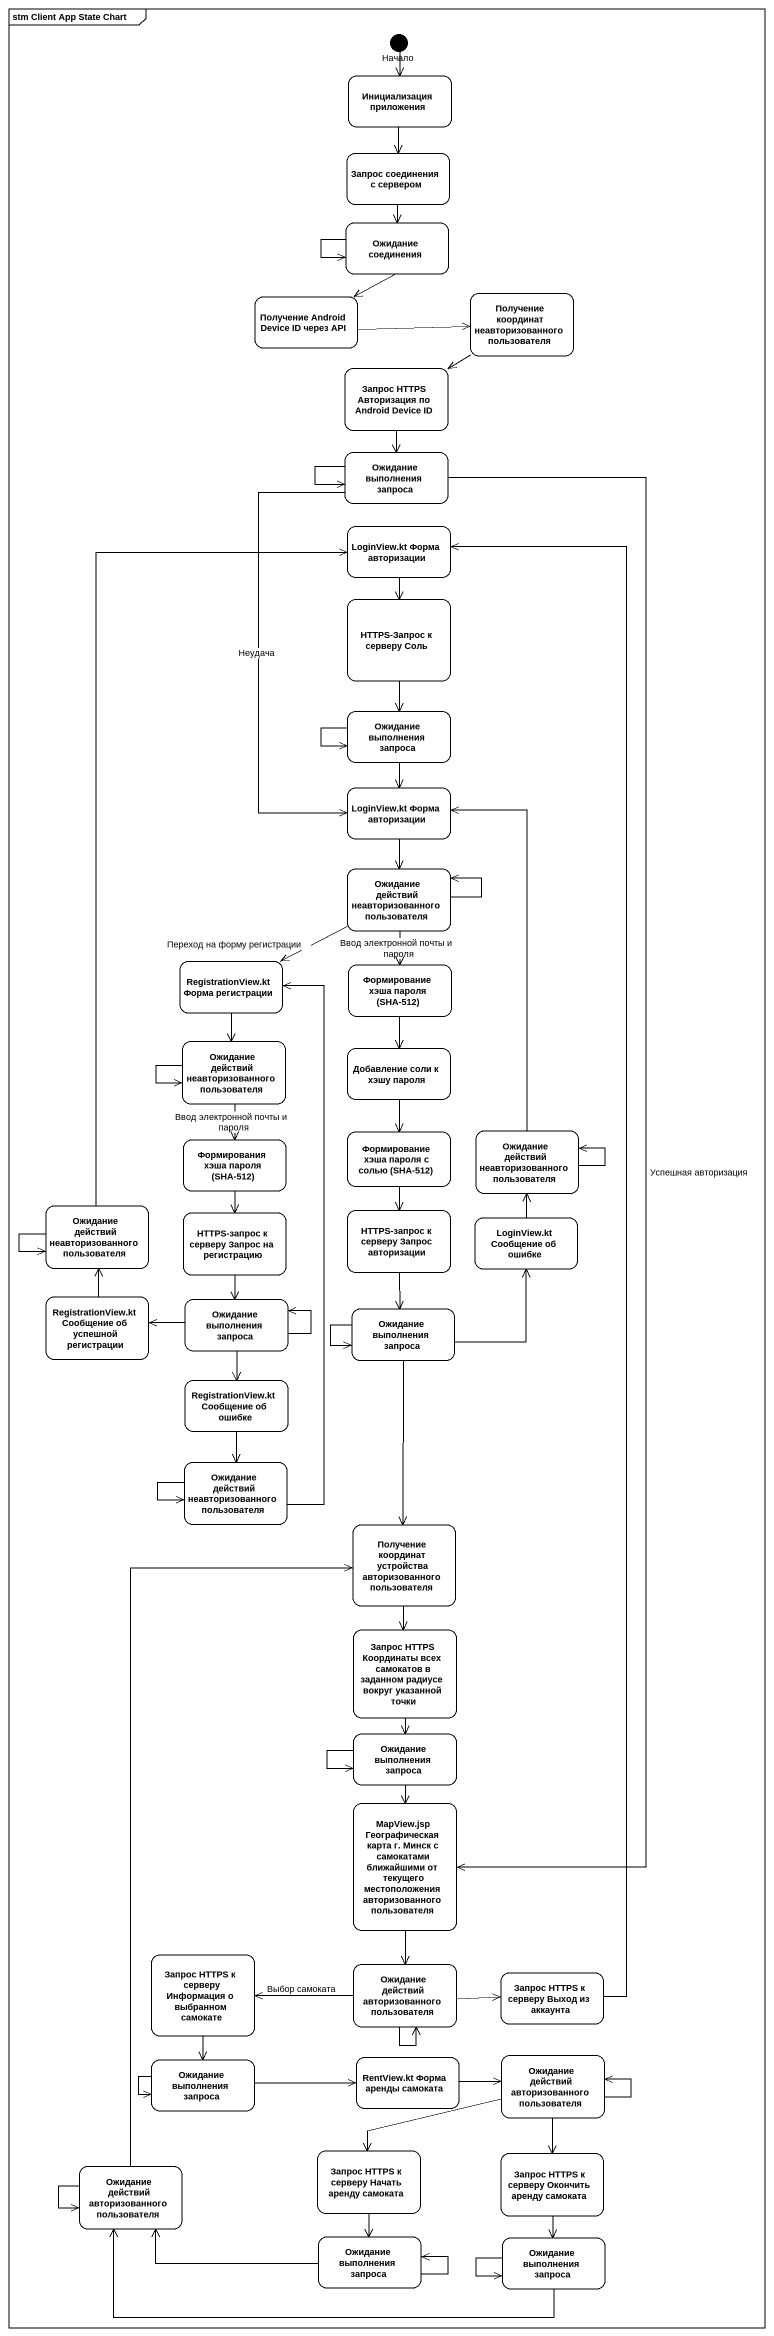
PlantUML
@startuml
mainframe stm Client App State Chart
hide empty description
state Начало <<start>>
state "Инициализация приложения" as Инициализация_приложения
state "Запрос соединения с сервером" as Запрос_соединения_с_сервером
state "Ожидание соединения" as Ожидание_соединения
state "Получение Android Device ID через API" as Получение_Android_Device_ID
state "Получение координат неавторизованного пользователя" as Получение_координат
state "Запрос HTTPS Авторизация по Android Device ID" as Запрос_HTTPS_Авторизация_по
state "Ожидание выполнения запроса" as Ожидание_выполнения_запроса
state "LoginView.kt Форма авторизации" as LoginView_kt_Форма
state "HTTPS-Запрос к серверу Соль" as HTTPS_Запрос_к_серверу_Соль
state "Ожидание выполнения запроса" as Ожидание_выполнения_запроса_2
state "LoginView.kt Форма авторизации" as LoginView_kt_Форма_2
state "Ожидание действий неавторизованного пользователя" as Ожидание_действий
state "RegistrationView.kt Форма регистрации" as RegistrationView_kt_Форма
state "Формирование хэша пароля (SHA-512)" as Формирование_хэша_пароля
state "Ожидание действий неавторизованного пользователя" as Ожидание_действий_2
state "Добавление соли к хэшу пароля" as Добавление_соли_к_хэшу
state "Формирования хэша пароля (SHA-512)" as Формирования_хэша_пароля
state "Формирование хэша пароля с солью (SHA-512)" as Формирование_хэша_пароля_с
state "Ожидание действий неавторизованного пользователя" as Ожидание_действий_3
state "Ожидание действий неавторизованного пользователя" as Ожидание_действий_4
state "HTTPS-запрос к серверу Запрос на регистрацию" as HTTPS_запрос_к_серверу
state "HTTPS-запрос к серверу Запрос авторизации" as HTTPS_запрос_к_серверу_2
state "LoginView.kt Сообщение об ошибке" as LoginView_kt_Сообщение_об
state "RegistrationView.kt Сообщение об успешной регистрации" as RegistrationView_kt
state "Ожидание выполнения запроса" as Ожидание_выполнения_запроса_3
state "Ожидание выполнения запроса" as Ожидание_выполнения_запроса_4
state "RegistrationView.kt Сообщение об ошибке" as RegistrationView_kt_2
state "Ожидание действий неавторизованного пользователя" as Ожидание_действий_5
state "Получение координат устройства авторизованного пользователя" as Получение_координат_2
state "Запрос HTTPS Координаты всех самокатов в заданном радиусе вокруг указанной точки" as Запрос_HTTPS_Координаты
state "Ожидание выполнения запроса" as Ожидание_выполнения_запроса_5
state "MapView.jsp Географическая карта г. Минск с самокатами ближайшими от текущего местоположения авторизованного пользователя" as MapView_jsp_Географическая
state "Запрос HTTPS к серверу Информация о выбранном самокате" as Запрос_HTTPS_к_серверу
state "Ожидание действий авторизованного пользователя" as Ожидание_действий_6
state "Запрос HTTPS к серверу Выход из аккаунта" as Запрос_HTTPS_к_серверу_2
state "Ожидание выполнения запроса" as Ожидание_выполнения_запроса_6
state "RentView.kt Форма аренды самоката" as RentView_kt_Форма_аренды
state "Ожидание действий авторизованного пользователя" as Ожидание_действий_7
state "Запрос HTTPS к серверу Начать аренду самоката" as Запрос_HTTPS_к_серверу_3
state "Запрос HTTPS к серверу Окончить аренду самоката" as Запрос_HTTPS_к_серверу_4
state "Ожидание действий авторизованного пользователя" as Ожидание_действий_8
state "Ожидание выполнения запроса" as Ожидание_выполнения_запроса_7
state "Ожидание выполнения запроса" as Ожидание_выполнения_запроса_8
Начало --> Инициализация_приложения
Инициализация_приложения --> Запрос_соединения_с_сервером
Запрос_соединения_с_сервером --> Ожидание_соединения
Ожидание_соединения --> Ожидание_соединения
Ожидание_соединения --> Получение_Android_Device_ID
Получение_Android_Device_ID -right-> Получение_координат
Получение_координат -left-> Запрос_HTTPS_Авторизация_по
Запрос_HTTPS_Авторизация_по --> Ожидание_выполнения_запроса
Ожидание_выполнения_запроса --> Ожидание_выполнения_запроса
Ожидание_выполнения_запроса --> LoginView_kt_Форма_2 : Неудача
Ожидание_выполнения_запроса --> MapView_jsp_Географическая : Успешная авторизация
LoginView_kt_Форма --> HTTPS_Запрос_к_серверу_Соль
HTTPS_Запрос_к_серверу_Соль --> Ожидание_выполнения_запроса_2
Ожидание_выполнения_запроса_2 --> Ожидание_выполнения_запроса_2
Ожидание_выполнения_запроса_2 --> LoginView_kt_Форма_2
LoginView_kt_Форма_2 --> Ожидание_действий
Ожидание_действий --> Ожидание_действий
Ожидание_действий -left-> RegistrationView_kt_Форма : Переход на форму регистрации
Ожидание_действий --> Формирование_хэша_пароля : Ввод электронной почты и пароля
RegistrationView_kt_Форма --> Ожидание_действий_2
Формирование_хэша_пароля --> Добавление_соли_к_хэшу
Ожидание_действий_2 --> Ожидание_действий_2
Ожидание_действий_2 --> Формирования_хэша_пароля : Ввод электронной почты и пароля
Добавление_соли_к_хэшу --> Формирование_хэша_пароля_с
Формирования_хэша_пароля --> HTTPS_запрос_к_серверу
Формирование_хэша_пароля_с --> HTTPS_запрос_к_серверу_2
Ожидание_действий_3 -up-> LoginView_kt_Форма_2
Ожидание_действий_3 --> Ожидание_действий_3
Ожидание_действий_4 -up-> LoginView_kt_Форма
Ожидание_действий_4 --> Ожидание_действий_4
HTTPS_запрос_к_серверу --> Ожидание_выполнения_запроса_3
HTTPS_запрос_к_серверу_2 --> Ожидание_выполнения_запроса_4
LoginView_kt_Сообщение_об -up-> Ожидание_действий_3
RegistrationView_kt -up-> Ожидание_действий_4
Ожидание_выполнения_запроса_3 -left-> RegistrationView_kt
Ожидание_выполнения_запроса_3 --> Ожидание_выполнения_запроса_3
Ожидание_выполнения_запроса_3 --> RegistrationView_kt_2
Ожидание_выполнения_запроса_4 -up-> LoginView_kt_Сообщение_об
Ожидание_выполнения_запроса_4 --> Ожидание_выполнения_запроса_4
Ожидание_выполнения_запроса_4 --> Получение_координат_2
RegistrationView_kt_2 --> Ожидание_действий_5
Ожидание_действий_5 -up-> RegistrationView_kt_Форма
Ожидание_действий_5 --> Ожидание_действий_5
Получение_координат_2 --> Запрос_HTTPS_Координаты
Запрос_HTTPS_Координаты --> Ожидание_выполнения_запроса_5
Ожидание_выполнения_запроса_5 --> Ожидание_выполнения_запроса_5
Ожидание_выполнения_запроса_5 --> MapView_jsp_Географическая
MapView_jsp_Географическая --> Ожидание_действий_6
Запрос_HTTPS_к_серверу --> Ожидание_выполнения_запроса_6
Ожидание_действий_6 -left-> Запрос_HTTPS_к_серверу : Выбор самоката
Ожидание_действий_6 --> Ожидание_действий_6
Ожидание_действий_6 -right-> Запрос_HTTPS_к_серверу_2
Запрос_HTTPS_к_серверу_2 -up-> LoginView_kt_Форма
Ожидание_выполнения_запроса_6 --> Ожидание_выполнения_запроса_6
Ожидание_выполнения_запроса_6 -right-> RentView_kt_Форма_аренды
RentView_kt_Форма_аренды -right-> Ожидание_действий_7
Ожидание_действий_7 --> Ожидание_действий_7
Ожидание_действий_7 -left-> Запрос_HTTPS_к_серверу_3
Ожидание_действий_7 --> Запрос_HTTPS_к_серверу_4
Запрос_HTTPS_к_серверу_3 --> Ожидание_выполнения_запроса_7
Запрос_HTTPS_к_серверу_4 --> Ожидание_выполнения_запроса_8
Ожидание_действий_8 -up-> Получение_координат_2
Ожидание_действий_8 --> Ожидание_действий_8
Ожидание_выполнения_запроса_7 -left-> Ожидание_действий_8
Ожидание_выполнения_запроса_7 --> Ожидание_выполнения_запроса_7
Ожидание_выполнения_запроса_8 -left-> Ожидание_действий_8
Ожидание_выполнения_запроса_8 --> Ожидание_выполнения_запроса_8
@enduml
